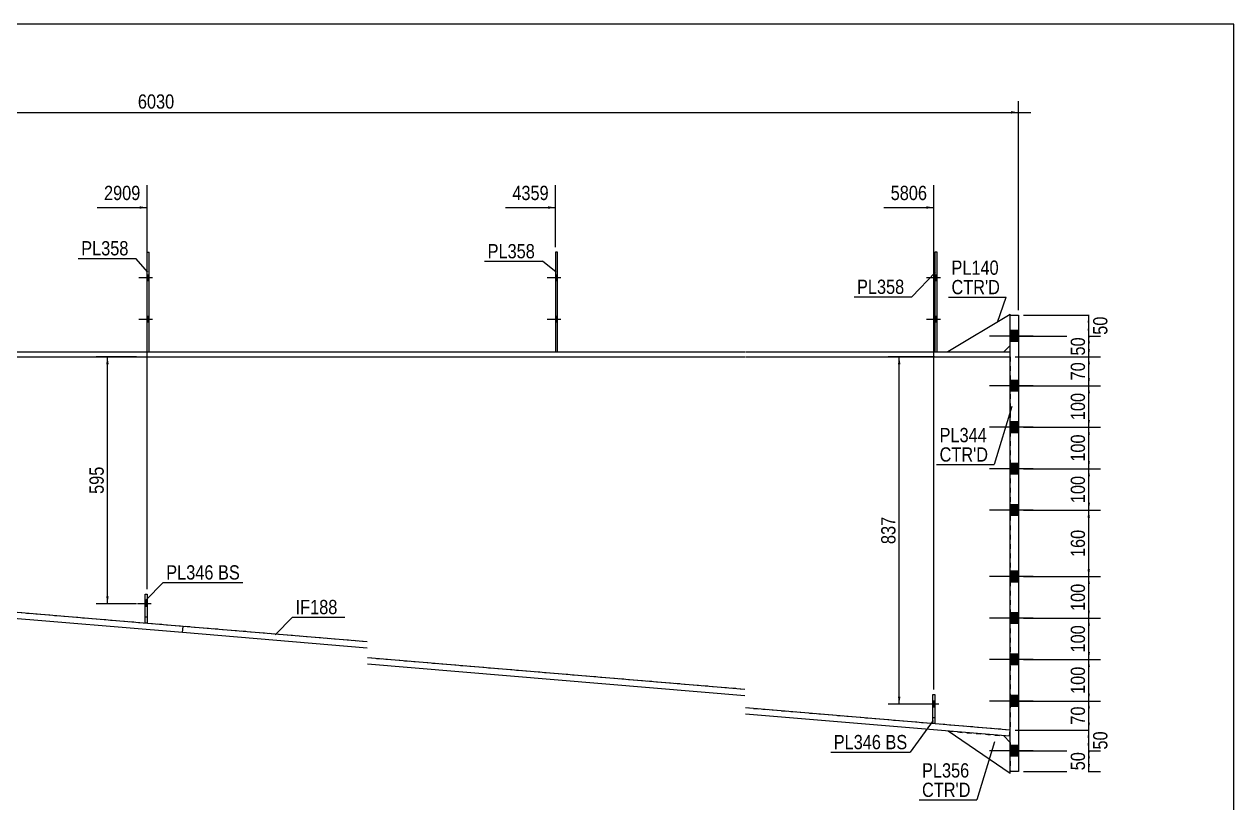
# Model space of a CAD drawing. Header units: millimetres. Extents: x -274 to 139, y -148 to 139.
# Drawn here: x -104.4 to 138.8, y -17.4 to 139 of the extents above; entities that cross this region are included whole.
import ezdxf

# ---------------------------------------------------------------- set-up
doc = ezdxf.new("R2010")
doc.units = ezdxf.units.MM
doc.linetypes.add('DXK_LINE_DOT1', pattern=[1.8814, 0.9407, -0.9407])
doc.linetypes.add('DXK_LINE_DOT2', pattern=[3.9198, 1.9599, -1.9599])
doc.styles.add('Arial Narrow', font='ARIALN.TTF', dxfattribs={"height": 0.2})

# ---------------------------------------------------------------- blocks, each defined once
blk = doc.blocks.new('Unknown-622306118-1210')
at = {"color": 5, "linetype": 'Continuous'}
for p, q in [((138.78, 139.04), (-271.22, 139.04)), ((138.78, -147.96), (138.78, 139.04))]:
    blk.add_line(p, q, dxfattribs=at)
blk = doc.blocks.new('Part-622306118-1665 - 1360')
at = {"color": 2, "linetype": 'Continuous'}
for p, q in [((93.81, 80.56), (95.47, 80.56)), ((93.81, -11.1), (93.81, 80.56)), ((95.47, 80.56), (95.47, -11.1)), ((95.47, -11.1), (93.81, -11.1))]:
    blk.add_line(p, q, dxfattribs=at)
blk = doc.blocks.new('Part-622306118-1471 - 1360')
at = {"color": 2, "linetype": 'Continuous'}
for p, q in [((-249.33, 38.88), (-249.44, 37.63)), ((-194.12, 33.01), (-249.44, 37.63)), ((-194.12, 34.27), (-249.33, 38.88)), ((-117.85, 25.57), (-194.02, 31.93)), ((-117.85, 24.32), (-194.02, 30.67)), ((-72.47, 18.06), (-117.75, 21.84)), ((-72.57, 16.82), (-117.75, 20.59)), ((-72.57, 16.82), (-72.47, 18.06))]:
    blk.add_line(p, q, dxfattribs=at)
blk = doc.blocks.new('Part-622306118-1383 - 1360')
at = {"color": 2, "linetype": 'Continuous'}
for p, q in [((78.28, -1.47), (78.28, 4.37)), ((78.28, 4.37), (78.69, 4.37)), ((78.69, 4.37), (78.69, -1.47)), ((78.69, -1.47), (78.28, -1.47))]:
    blk.add_line(p, q, dxfattribs=at)
at = {"color": 7, "linetype": 'DXK_LINE_DOT1'}
blk.add_line((78.28, -0.22), (78.69, -0.22), dxfattribs=at)
blk = doc.blocks.new('Part-622306118-1533 - 1360')
at = {"color": 2, "linetype": 'Continuous'}
for p, q in [((2.84, 93.23), (2.43, 93.23)), ((2.43, 93.23), (2.43, 73.23)), ((2.84, 73.23), (2.84, 93.23))]:
    blk.add_line(p, q, dxfattribs=at)
at = {"color": 7, "linetype": 'DXK_LINE_DOT1'}
blk.add_line((2.43, 73.23), (2.84, 73.23), dxfattribs=at)
blk = doc.blocks.new('Part-622306118-1405 - 1360')
at = {"color": 7, "linetype": 'DXK_LINE_DOT1'}
for p, q in [((78.28, -1.47), (78.28, 4.37)), ((78.28, 4.37), (78.69, 4.37)), ((78.69, 4.37), (78.69, -1.47)), ((78.69, -1.47), (78.28, -1.47))]:
    blk.add_line(p, q, dxfattribs=at)
blk = doc.blocks.new('Part-622306118-1427 - 1360')
at = {"color": 2, "linetype": 'Continuous'}
for p, q in [((-80.08, 18.71), (-80.08, 24.54)), ((-80.08, 24.54), (-79.67, 24.54)), ((-79.67, 24.54), (-79.67, 18.71)), ((-79.67, 18.71), (-80.08, 18.71))]:
    blk.add_line(p, q, dxfattribs=at)
at = {"color": 7, "linetype": 'DXK_LINE_DOT1'}
blk.add_line((-80.08, 19.96), (-79.67, 19.96), dxfattribs=at)
blk = doc.blocks.new('Part-622306118-1449 - 1360')
at = {"color": 2, "linetype": 'Continuous'}
for p, q in [((-117.75, 73.23), (-35.47, 73.23)), ((-35.37, 73.23), (40.51, 73.23)), ((40.61, 73.23), (93.81, 73.23)), ((-117.75, 72.23), (-35.47, 72.23)), ((-35.37, 72.23), (40.51, 72.23)), ((40.61, 72.23), (93.81, 72.23))]:
    blk.add_line(p, q, dxfattribs=at)
at = {"color": 7, "linetype": 'DXK_LINE_DOT1'}
blk.add_line((93.81, 72.23), (93.81, 73.23), dxfattribs=at)
blk = doc.blocks.new('Bolt-622306118-1732 - 1360')
at = {"linetype": 'Continuous'}
for points in [[(-79.25, 87.48), (-79.25, 88.65), (-79.67, 88.65), (-79.67, 87.48)], [(-79.25, 87.48), (-79.25, 88.65), (-79.67, 88.65), (-79.67, 87.48)], [(-79.25, 79.15), (-79.25, 80.31), (-79.67, 80.31), (-79.67, 79.15)], [(-79.25, 79.15), (-79.25, 80.31), (-79.67, 80.31), (-79.67, 79.15)]]:
    blk.add_hatch(color=3, dxfattribs=at).paths.add_polyline_path(points)
at = {"color": 3, "linetype": 'Continuous'}
for p, q in [((-78.58, 88.06), (-81.33, 88.06)), ((-78.58, 88.06), (-81.33, 88.06)), ((-79.25, 88.65), (-79.67, 88.65)), ((-79.25, 88.65), (-79.67, 88.65)), ((-79.25, 87.48), (-79.67, 87.48)), ((-79.25, 87.48), (-79.67, 87.48)), ((-79.25, 80.31), (-79.67, 80.31)), ((-79.25, 80.31), (-79.67, 80.31)), ((-78.58, 79.73), (-81.33, 79.73)), ((-78.58, 79.73), (-81.33, 79.73)), ((-79.25, 79.15), (-79.67, 79.15)), ((-79.25, 79.15), (-79.67, 79.15))]:
    blk.add_line(p, q, dxfattribs=at)
blk = doc.blocks.new('Part-622306118-1493 - 1360')
at = {"color": 2, "linetype": 'Continuous'}
for p, q in [((-72.57, 16.82), (-72.47, 18.06)), ((-35.47, 14.97), (-72.47, 18.06)), ((-35.47, 13.72), (-72.57, 16.82)), ((40.51, 5.4), (-35.37, 11.73)), ((40.51, 4.14), (-35.37, 10.48)), ((93.81, -2.77), (40.61, 1.67)), ((93.7, -4.02), (40.61, 0.42)), ((93.7, -4.02), (93.81, -2.77))]:
    blk.add_line(p, q, dxfattribs=at)
blk = doc.blocks.new('Part-622306118-1498 - 1360')
at = {"color": 7, "linetype": 'DXK_LINE_DOT1'}
for p, q in [((-117.75, 72.23), (-35.47, 72.23)), ((-35.37, 72.23), (40.51, 72.23)), ((40.61, 72.23), (93.81, 72.23)), ((93.81, 72.23), (93.81, -2.77)), ((-35.47, 14.97), (-117.75, 21.84)), ((40.51, 5.4), (-35.37, 11.73)), ((93.81, -2.77), (40.61, 1.67))]:
    blk.add_line(p, q, dxfattribs=at)
blk = doc.blocks.new('Bolt-622306118-1499 - 1360')
at = {"linetype": 'Continuous'}
for points in [[(93.81, 77.48), (93.81, 75.31), (95.47, 75.31), (95.47, 77.48)], [(93.81, 77.48), (93.81, 75.31), (95.47, 75.31), (95.47, 77.48)], [(93.81, 67.48), (93.81, 65.31), (95.47, 65.31), (95.47, 67.48)], [(93.81, 67.48), (93.81, 65.31), (95.47, 65.31), (95.47, 67.48)], [(93.81, 59.15), (93.81, 56.98), (95.47, 56.98), (95.47, 59.15)], [(93.81, 59.15), (93.81, 56.98), (95.47, 56.98), (95.47, 59.15)], [(93.81, 50.81), (93.81, 48.65), (95.47, 48.65), (95.47, 50.81)], [(93.81, 50.81), (93.81, 48.65), (95.47, 48.65), (95.47, 50.81)], [(93.81, 42.48), (93.81, 40.31), (95.47, 40.31), (95.47, 42.48)], [(93.81, 42.48), (93.81, 40.31), (95.47, 40.31), (95.47, 42.48)], [(93.81, 29.15), (93.81, 26.98), (95.47, 26.98), (95.47, 29.15)], [(93.81, 29.15), (93.81, 26.98), (95.47, 26.98), (95.47, 29.15)], [(93.81, 20.81), (93.81, 18.65), (95.47, 18.65), (95.47, 20.81)], [(93.81, 20.81), (93.81, 18.65), (95.47, 18.65), (95.47, 20.81)], [(93.81, 12.48), (93.81, 10.31), (95.47, 10.31), (95.47, 12.48)], [(93.81, 12.48), (93.81, 10.31), (95.47, 10.31), (95.47, 12.48)], [(93.81, 4.15), (93.81, 1.98), (95.47, 1.98), (95.47, 4.15)], [(93.81, 4.15), (93.81, 1.98), (95.47, 1.98), (95.47, 4.15)], [(93.81, -5.85), (93.81, -8.02), (95.47, -8.02), (95.47, -5.85)], [(93.81, -5.85), (93.81, -8.02), (95.47, -8.02), (95.47, -5.85)]]:
    blk.add_hatch(color=3, dxfattribs=at).paths.add_polyline_path(points)
at = {"color": 3, "linetype": 'Continuous'}
for p, q in [((98.47, 76.4), (89.64, 76.4)), ((98.47, 76.4), (89.64, 76.4)), ((95.47, 77.48), (93.81, 77.48)), ((95.47, 77.48), (93.81, 77.48)), ((95.47, 75.31), (93.81, 75.31)), ((95.47, 75.31), (93.81, 75.31)), ((98.47, 66.4), (89.64, 66.4)), ((98.47, 66.4), (89.64, 66.4)), ((95.47, 67.48), (93.81, 67.48)), ((95.47, 67.48), (93.81, 67.48)), ((95.47, 65.31), (93.81, 65.31)), ((95.47, 65.31), (93.81, 65.31)), ((95.47, 59.15), (93.81, 59.15)), ((95.47, 59.15), (93.81, 59.15)), ((98.47, 58.06), (89.64, 58.06)), ((98.47, 58.06), (89.64, 58.06)), ((95.47, 56.98), (93.81, 56.98)), ((95.47, 56.98), (93.81, 56.98)), ((98.47, 49.73), (89.64, 49.73)), ((98.47, 49.73), (89.64, 49.73)), ((95.47, 50.81), (93.81, 50.81)), ((95.47, 50.81), (93.81, 50.81)), ((95.47, 48.65), (93.81, 48.65)), ((95.47, 48.65), (93.81, 48.65)), ((98.47, 41.4), (89.64, 41.4)), ((98.47, 41.4), (89.64, 41.4)), ((95.47, 42.48), (93.81, 42.48)), ((95.47, 42.48), (93.81, 42.48)), ((95.47, 40.31), (93.81, 40.31)), ((95.47, 40.31), (93.81, 40.31)), ((98.47, 28.06), (89.64, 28.06)), ((98.47, 28.06), (89.64, 28.06)), ((95.47, 29.15), (93.81, 29.15)), ((95.47, 29.15), (93.81, 29.15)), ((95.47, 26.98), (93.81, 26.98)), ((95.47, 26.98), (93.81, 26.98)), ((98.47, 19.73), (89.64, 19.73)), ((98.47, 19.73), (89.64, 19.73)), ((95.47, 20.81), (93.81, 20.81)), ((95.47, 20.81), (93.81, 20.81)), ((95.47, 18.65), (93.81, 18.65)), ((95.47, 18.65), (93.81, 18.65)), ((95.47, 12.48), (93.81, 12.48)), ((95.47, 12.48), (93.81, 12.48)), ((98.47, 11.4), (89.64, 11.4)), ((98.47, 11.4), (89.64, 11.4)), ((95.47, 10.31), (93.81, 10.31)), ((95.47, 10.31), (93.81, 10.31)), ((98.47, 3.06), (89.64, 3.06)), ((98.47, 3.06), (89.64, 3.06)), ((95.47, 4.15), (93.81, 4.15)), ((95.47, 4.15), (93.81, 4.15)), ((95.47, 1.98), (93.81, 1.98)), ((95.47, 1.98), (93.81, 1.98)), ((98.47, -6.94), (89.64, -6.94)), ((98.47, -6.94), (89.64, -6.94)), ((95.47, -5.85), (93.81, -5.85)), ((95.47, -5.85), (93.81, -5.85)), ((95.47, -8.02), (93.81, -8.02)), ((95.47, -8.02), (93.81, -8.02))]:
    blk.add_line(p, q, dxfattribs=at)
blk = doc.blocks.new('Bolt-622306118-1500 - 1360')
at = {"linetype": 'Continuous'}
for points in [[(2.84, 87.48), (2.84, 88.65), (2.43, 88.65), (2.43, 87.48)], [(2.84, 87.48), (2.84, 88.65), (2.43, 88.65), (2.43, 87.48)], [(2.84, 79.15), (2.84, 80.31), (2.43, 80.31), (2.43, 79.15)], [(2.84, 79.15), (2.84, 80.31), (2.43, 80.31), (2.43, 79.15)]]:
    blk.add_hatch(color=3, dxfattribs=at).paths.add_polyline_path(points)
at = {"color": 3, "linetype": 'Continuous'}
for p, q in [((3.51, 88.06), (0.76, 88.06)), ((3.51, 88.06), (0.76, 88.06)), ((2.84, 88.65), (2.43, 88.65)), ((2.84, 88.65), (2.43, 88.65)), ((2.84, 87.48), (2.43, 87.48)), ((2.84, 87.48), (2.43, 87.48)), ((2.84, 80.31), (2.43, 80.31)), ((2.84, 80.31), (2.43, 80.31)), ((3.51, 79.73), (0.76, 79.73)), ((3.51, 79.73), (0.76, 79.73)), ((2.84, 79.15), (2.43, 79.15)), ((2.84, 79.15), (2.43, 79.15))]:
    blk.add_line(p, q, dxfattribs=at)
blk = doc.blocks.new('Bolt-622306118-1501 - 1360')
at = {"linetype": 'Continuous'}
for points in [[(79.11, 87.48), (79.11, 88.65), (78.69, 88.65), (78.69, 87.48)], [(79.11, 87.48), (79.11, 88.65), (78.69, 88.65), (78.69, 87.48)], [(79.11, 79.15), (79.11, 80.31), (78.69, 80.31), (78.69, 79.15)], [(79.11, 79.15), (79.11, 80.31), (78.69, 80.31), (78.69, 79.15)]]:
    blk.add_hatch(color=3, dxfattribs=at).paths.add_polyline_path(points)
at = {"color": 3, "linetype": 'Continuous'}
for p, q in [((79.78, 88.06), (77.03, 88.06)), ((79.78, 88.06), (77.03, 88.06)), ((79.11, 88.65), (78.69, 88.65)), ((79.11, 88.65), (78.69, 88.65)), ((79.11, 87.48), (78.69, 87.48)), ((79.11, 87.48), (78.69, 87.48)), ((79.11, 80.31), (78.69, 80.31)), ((79.11, 80.31), (78.69, 80.31)), ((79.78, 79.73), (77.03, 79.73)), ((79.78, 79.73), (77.03, 79.73)), ((79.11, 79.15), (78.69, 79.15)), ((79.11, 79.15), (78.69, 79.15))]:
    blk.add_line(p, q, dxfattribs=at)
blk = doc.blocks.new('Bolt-622306118-1733 - 1360')
at = {"linetype": 'Continuous'}
blk.add_hatch(color=3, dxfattribs=at).paths.add_polyline_path([(-79.67, 22.04), (-79.67, 23.21), (-80.08, 23.21), (-80.08, 22.04)])
at = {"color": 3, "linetype": 'Continuous'}
for p, q in [((-78.87, 22.62), (-81.62, 22.62)), ((-79.67, 23.21), (-80.08, 23.21)), ((-79.67, 22.04), (-80.08, 22.04))]:
    blk.add_line(p, q, dxfattribs=at)
blk = doc.blocks.new('Part-622306118-1528 - 1360')
at = {"color": 2, "linetype": 'Continuous'}
for p, q in [((-79.67, 73.23), (-79.67, 93.23)), ((-79.67, 93.23), (-79.25, 93.23)), ((-79.25, 73.23), (-79.25, 93.23))]:
    blk.add_line(p, q, dxfattribs=at)
at = {"color": 7, "linetype": 'DXK_LINE_DOT1'}
blk.add_line((-79.67, 73.23), (-79.25, 73.23), dxfattribs=at)
blk = doc.blocks.new('Part-622306118-1538 - 1360')
at = {"color": 2, "linetype": 'Continuous'}
for p, q in [((79.11, 93.23), (78.69, 93.23)), ((78.69, 93.23), (78.69, 73.23)), ((79.11, 73.23), (79.11, 93.23))]:
    blk.add_line(p, q, dxfattribs=at)
at = {"color": 7, "linetype": 'DXK_LINE_DOT1'}
blk.add_line((78.69, 73.23), (79.11, 73.23), dxfattribs=at)
blk = doc.blocks.new('Bolt-622306118-1735 - 1360')
at = {"linetype": 'Continuous'}
blk.add_hatch(color=3, dxfattribs=at).paths.add_polyline_path([(78.69, 1.87), (78.69, 3.03), (78.28, 3.03), (78.28, 1.87)])
at = {"color": 3, "linetype": 'Continuous'}
for p, q in [((79.48, 2.45), (76.73, 2.45)), ((78.69, 3.03), (78.28, 3.03)), ((78.69, 1.87), (78.28, 1.87))]:
    blk.add_line(p, q, dxfattribs=at)
blk = doc.blocks.new('Part-622306118-1636 - 1360')
at = {"color": 2, "linetype": 'Continuous'}
for p, q in [((93.81, -11.52), (81.35, -2.99)), ((92.56, -3.92), (93.81, -5.27)), ((93.81, -11.52), (93.81, -11.1))]:
    blk.add_line(p, q, dxfattribs=at)
at = {"color": 7, "linetype": 'DXK_LINE_DOT1'}
for p, q in [((81.35, -2.99), (92.56, -3.92)), ((93.81, -5.27), (93.81, -11.1))]:
    blk.add_line(p, q, dxfattribs=at)
blk = doc.blocks.new('Part-622306118-1687 - 1360')
at = {"color": 7, "linetype": 'DXK_LINE_DOT1'}
for p, q in [((-80.08, 18.71), (-80.08, 24.54)), ((-80.08, 24.54), (-79.67, 24.54)), ((-79.67, 24.54), (-79.67, 18.71)), ((-79.67, 18.71), (-80.08, 18.71))]:
    blk.add_line(p, q, dxfattribs=at)
blk = doc.blocks.new('Part-622306118-1716 - 1360')
at = {"color": 2, "linetype": 'Continuous'}
for p, q in [((93.81, 80.73), (81.31, 73.23)), ((93.81, 80.73), (93.81, 80.56)), ((92.56, 73.23), (93.81, 74.48))]:
    blk.add_line(p, q, dxfattribs=at)
at = {"color": 7, "linetype": 'DXK_LINE_DOT1'}
for p, q in [((93.81, 74.48), (93.81, 80.56)), ((81.31, 73.23), (92.56, 73.23))]:
    blk.add_line(p, q, dxfattribs=at)
blk = doc.blocks.new('Bolt-622306118-1736 - 1360')
at = {"color": 3, "linetype": 'DXK_LINE_DOT2'}
for p, q in [((79.48, 2.45), (76.73, 2.45)), ((78.69, 3.03), (78.28, 3.03)), ((78.69, 1.87), (78.28, 1.87))]:
    blk.add_line(p, q, dxfattribs=at)
blk = doc.blocks.new('Bolt-622306118-1738 - 1360')
at = {"color": 3, "linetype": 'DXK_LINE_DOT2'}
for p, q in [((-78.87, 22.62), (-81.62, 22.62)), ((-79.67, 23.21), (-80.08, 23.21)), ((-79.67, 22.04), (-80.08, 22.04))]:
    blk.add_line(p, q, dxfattribs=at)
blk = doc.blocks.new('StraightDimension-622306118-5735 - 1360')
at = {"linetype": 'Continuous'}
for points in [[(109.36, 1.57), (109.61, 3.07), (109.86, 1.57)], [(109.86, -1.27), (109.61, -2.77), (109.36, -1.27)]]:
    blk.add_hatch(color=7, dxfattribs=at).paths.add_polyline_path(points)
at = {"color": 7, "linetype": 'Continuous'}
for p, q in [((94.81, 3.07), (112.01, 3.07)), ((109.61, -2.77), (109.61, 3.07)), ((94.81, -2.77), (112.01, -2.77))]:
    blk.add_line(p, q, dxfattribs=at)
at = {"color": 0}
blk.add_wipeout([(109.46, 2.58), (105.26, 2.58), (105.26, -2.28), (109.46, -2.28)], dxfattribs=at)
at = {"color": 3, "style": 'Arial Narrow'}
blk.add_text('70', height=2.863, rotation=90.0002, dxfattribs=at).set_placement((108.86, -1.68))
blk = doc.blocks.new('StraightDimension-622306118-5728 - 1360')
at = {"linetype": 'Continuous'}
for points in [[(109.36, 64.9), (109.61, 66.4), (109.86, 64.9)], [(109.86, 59.56), (109.61, 58.06), (109.36, 59.56)]]:
    blk.add_hatch(color=7, dxfattribs=at).paths.add_polyline_path(points)
at = {"color": 7, "linetype": 'Continuous'}
for p, q in [((94.81, 66.4), (112.01, 66.4)), ((109.61, 58.06), (109.61, 66.4)), ((96.47, 58.06), (112.01, 58.06))]:
    blk.add_line(p, q, dxfattribs=at)
at = {"color": 0}
blk.add_wipeout([(109.46, 65.57), (105.26, 65.57), (105.26, 58.89), (109.46, 58.89)], dxfattribs=at)
at = {"color": 3, "style": 'Arial Narrow'}
blk.add_text('100', height=2.863, rotation=90.0002, dxfattribs=at).set_placement((108.86, 59.49))
blk = doc.blocks.new('StraightDimension-622306118-5732 - 1360')
at = {"linetype": 'Continuous'}
for points in [[(109.36, 26.56), (109.61, 28.06), (109.86, 26.56)], [(109.86, 21.23), (109.61, 19.73), (109.36, 21.23)]]:
    blk.add_hatch(color=7, dxfattribs=at).paths.add_polyline_path(points)
at = {"color": 7, "linetype": 'Continuous'}
for p, q in [((96.47, 28.06), (112.01, 28.06)), ((109.61, 19.73), (109.61, 28.06)), ((96.47, 19.73), (112.01, 19.73))]:
    blk.add_line(p, q, dxfattribs=at)
at = {"color": 0}
blk.add_wipeout([(109.46, 27.24), (105.26, 27.24), (105.26, 20.55), (109.46, 20.55)], dxfattribs=at)
at = {"color": 3, "style": 'Arial Narrow'}
blk.add_text('100', height=2.863, rotation=90.0002, dxfattribs=at).set_placement((108.86, 21.15))
blk = doc.blocks.new('StraightDimension-622306118-2010 - 1360')
at = {"linetype": 'Continuous'}
blk.add_hatch(color=7, dxfattribs=at).paths.add_polyline_path([(93.97, 121.58), (95.47, 121.33), (93.97, 121.08)])
at = {"color": 7, "linetype": 'Continuous'}
for p, q in [((95.47, 81.56), (95.47, 123.58)), ((-251.25, 121.33), (95.47, 121.33)), ((95.47, 121.33), (97.97, 121.33))]:
    blk.add_line(p, q, dxfattribs=at)
at = {"color": 0}
blk.add_wipeout([(-73.63, 121.48), (-73.63, 125.68), (-82.14, 125.68), (-82.14, 121.48)], dxfattribs=at)
at = {"color": 3, "style": 'Arial Narrow'}
blk.add_text('6030', height=2.863, dxfattribs=at).set_placement((-81.54, 122.08))
blk = doc.blocks.new('StraightDimension-622306118-2066 - 1360')
at = {"linetype": 'Continuous'}
for points in [[(71.26, 70.73), (71.51, 72.23), (71.76, 70.73)], [(71.76, 3.95), (71.51, 2.45), (71.26, 3.95)]]:
    blk.add_hatch(color=7, dxfattribs=at).paths.add_polyline_path(points)
at = {"color": 7, "linetype": 'Continuous'}
for p, q in [((78.63, 72.23), (69.26, 72.23)), ((71.51, 2.45), (71.51, 72.23)), ((78.59, 2.45), (69.26, 2.45))]:
    blk.add_line(p, q, dxfattribs=at)
at = {"color": 0}
blk.add_wipeout([(71.36, 40.68), (67.16, 40.68), (67.16, 34), (71.36, 34)], dxfattribs=at)
at = {"color": 3, "style": 'Arial Narrow'}
blk.add_text('837', height=2.863, rotation=90.0002, dxfattribs=at).set_placement((70.76, 34.6))
blk = doc.blocks.new('StraightDimension-622306118-4109 - 1360')
at = {"linetype": 'Continuous'}
for points in [[(-87.91, 70.73), (-87.66, 72.23), (-87.41, 70.73)], [(-87.41, 24.12), (-87.66, 22.62), (-87.91, 24.12)]]:
    blk.add_hatch(color=7, dxfattribs=at).paths.add_polyline_path(points)
at = {"color": 7, "linetype": 'Continuous'}
for p, q in [((-81.85, 72.23), (-89.91, 72.23)), ((-87.66, 22.62), (-87.66, 72.23)), ((-81.85, 22.62), (-89.91, 22.62))]:
    blk.add_line(p, q, dxfattribs=at)
at = {"color": 0}
blk.add_wipeout([(-87.81, 50.77), (-92.01, 50.77), (-92.01, 44.08), (-87.81, 44.08)], dxfattribs=at)
at = {"color": 3, "style": 'Arial Narrow'}
blk.add_text('595', height=2.863, rotation=90.0002, dxfattribs=at).set_placement((-88.41, 44.68))
blk = doc.blocks.new('StraightDimension-622306118-5725 - 1360')
at = {"linetype": 'Continuous'}
for points in [[(109.36, 79.06), (109.61, 80.56), (109.86, 79.06)], [(109.86, 77.9), (109.61, 76.4), (109.36, 77.9)]]:
    blk.add_hatch(color=7, dxfattribs=at).paths.add_polyline_path(points)
at = {"color": 7, "linetype": 'Continuous'}
for p, q in [((96.47, 80.56), (111.86, 80.56)), ((109.61, 76.4), (109.61, 80.56)), ((94.81, 76.4), (111.86, 76.4))]:
    blk.add_line(p, q, dxfattribs=at)
at = {"color": 0}
blk.add_wipeout([(113.96, 80.91), (109.76, 80.91), (109.76, 76.05), (113.96, 76.05)], dxfattribs=at)
at = {"color": 3, "style": 'Arial Narrow'}
blk.add_text('50', height=2.863, rotation=90.0002, dxfattribs=at).set_placement((113.36, 76.65))
blk = doc.blocks.new('StraightDimension-622306118-5726 - 1360')
at = {"linetype": 'Continuous'}
for points in [[(109.36, 74.9), (109.61, 76.4), (109.86, 74.9)], [(109.86, 73.73), (109.61, 72.23), (109.36, 73.73)]]:
    blk.add_hatch(color=7, dxfattribs=at).paths.add_polyline_path(points)
at = {"color": 7, "linetype": 'Continuous'}
for p, q in [((94.81, 76.4), (112.01, 76.4)), ((109.61, 72.23), (109.61, 76.4)), ((94.81, 72.23), (112.01, 72.23))]:
    blk.add_line(p, q, dxfattribs=at)
at = {"color": 0}
blk.add_wipeout([(109.46, 76.74), (105.26, 76.74), (105.26, 71.88), (109.46, 71.88)], dxfattribs=at)
at = {"color": 3, "style": 'Arial Narrow'}
blk.add_text('50', height=2.863, rotation=90.0002, dxfattribs=at).set_placement((108.86, 72.48))
blk = doc.blocks.new('StraightDimension-622306118-5727 - 1360')
at = {"linetype": 'Continuous'}
for points in [[(109.36, 70.73), (109.61, 72.23), (109.86, 70.73)], [(109.86, 67.9), (109.61, 66.4), (109.36, 67.9)]]:
    blk.add_hatch(color=7, dxfattribs=at).paths.add_polyline_path(points)
at = {"color": 7, "linetype": 'Continuous'}
for p, q in [((94.81, 72.23), (112.01, 72.23)), ((109.61, 66.4), (109.61, 72.23)), ((94.81, 66.4), (112.01, 66.4))]:
    blk.add_line(p, q, dxfattribs=at)
at = {"color": 0}
blk.add_wipeout([(109.46, 71.74), (105.26, 71.74), (105.26, 66.88), (109.46, 66.88)], dxfattribs=at)
at = {"color": 3, "style": 'Arial Narrow'}
blk.add_text('70', height=2.863, rotation=90.0002, dxfattribs=at).set_placement((108.86, 67.48))
blk = doc.blocks.new('StraightDimension-622306118-5729 - 1360')
at = {"linetype": 'Continuous'}
for points in [[(109.36, 56.56), (109.61, 58.06), (109.86, 56.56)], [(109.86, 51.23), (109.61, 49.73), (109.36, 51.23)]]:
    blk.add_hatch(color=7, dxfattribs=at).paths.add_polyline_path(points)
at = {"color": 7, "linetype": 'Continuous'}
for p, q in [((96.47, 58.06), (112.01, 58.06)), ((109.61, 49.73), (109.61, 58.06)), ((96.47, 49.73), (112.01, 49.73))]:
    blk.add_line(p, q, dxfattribs=at)
at = {"color": 0}
blk.add_wipeout([(109.46, 57.24), (105.26, 57.24), (105.26, 50.55), (109.46, 50.55)], dxfattribs=at)
at = {"color": 3, "style": 'Arial Narrow'}
blk.add_text('100', height=2.863, rotation=90.0002, dxfattribs=at).set_placement((108.86, 51.15))
blk = doc.blocks.new('StraightDimension-622306118-5730 - 1360')
at = {"linetype": 'Continuous'}
for points in [[(109.36, 48.23), (109.61, 49.73), (109.86, 48.23)], [(109.86, 42.9), (109.61, 41.4), (109.36, 42.9)]]:
    blk.add_hatch(color=7, dxfattribs=at).paths.add_polyline_path(points)
at = {"color": 7, "linetype": 'Continuous'}
for p, q in [((96.47, 49.73), (112.01, 49.73)), ((109.61, 41.4), (109.61, 49.73)), ((96.47, 41.4), (112.01, 41.4))]:
    blk.add_line(p, q, dxfattribs=at)
at = {"color": 0}
blk.add_wipeout([(109.46, 48.91), (105.26, 48.91), (105.26, 42.22), (109.46, 42.22)], dxfattribs=at)
at = {"color": 3, "style": 'Arial Narrow'}
blk.add_text('100', height=2.863, rotation=90.0002, dxfattribs=at).set_placement((108.86, 42.82))
blk = doc.blocks.new('StraightDimension-622306118-5731 - 1360')
at = {"linetype": 'Continuous'}
for points in [[(109.36, 39.9), (109.61, 41.4), (109.86, 39.9)], [(109.86, 29.56), (109.61, 28.06), (109.36, 29.56)]]:
    blk.add_hatch(color=7, dxfattribs=at).paths.add_polyline_path(points)
at = {"color": 7, "linetype": 'Continuous'}
for p, q in [((96.47, 41.4), (112.01, 41.4)), ((109.61, 28.06), (109.61, 41.4)), ((96.47, 28.06), (112.01, 28.06))]:
    blk.add_line(p, q, dxfattribs=at)
at = {"color": 0}
blk.add_wipeout([(109.46, 38.07), (105.26, 38.07), (105.26, 31.39), (109.46, 31.39)], dxfattribs=at)
at = {"color": 3, "style": 'Arial Narrow'}
blk.add_text('160', height=2.863, rotation=90.0002, dxfattribs=at).set_placement((108.86, 31.99))
blk = doc.blocks.new('StraightDimension-622306118-5733 - 1360')
at = {"linetype": 'Continuous'}
for points in [[(109.36, 18.23), (109.61, 19.73), (109.86, 18.23)], [(109.86, 12.9), (109.61, 11.4), (109.36, 12.9)]]:
    blk.add_hatch(color=7, dxfattribs=at).paths.add_polyline_path(points)
at = {"color": 7, "linetype": 'Continuous'}
for p, q in [((96.47, 19.73), (112.01, 19.73)), ((109.61, 11.4), (109.61, 19.73)), ((96.47, 11.4), (112.01, 11.4))]:
    blk.add_line(p, q, dxfattribs=at)
at = {"color": 0}
blk.add_wipeout([(109.46, 18.91), (105.26, 18.91), (105.26, 12.22), (109.46, 12.22)], dxfattribs=at)
at = {"color": 3, "style": 'Arial Narrow'}
blk.add_text('100', height=2.863, rotation=90.0002, dxfattribs=at).set_placement((108.86, 12.82))
blk = doc.blocks.new('StraightDimension-622306118-5734 - 1360')
at = {"linetype": 'Continuous'}
for points in [[(109.36, 9.9), (109.61, 11.4), (109.86, 9.9)], [(109.86, 4.57), (109.61, 3.07), (109.36, 4.57)]]:
    blk.add_hatch(color=7, dxfattribs=at).paths.add_polyline_path(points)
at = {"color": 7, "linetype": 'Continuous'}
for p, q in [((96.47, 11.4), (112.01, 11.4)), ((109.61, 3.07), (109.61, 11.4)), ((94.81, 3.07), (112.01, 3.07))]:
    blk.add_line(p, q, dxfattribs=at)
at = {"color": 0}
blk.add_wipeout([(109.46, 10.57), (105.26, 10.57), (105.26, 3.89), (109.46, 3.89)], dxfattribs=at)
at = {"color": 3, "style": 'Arial Narrow'}
blk.add_text('100', height=2.863, rotation=90.0002, dxfattribs=at).set_placement((108.86, 4.49))
blk = doc.blocks.new('StraightDimension-622306118-5736 - 1360')
at = {"linetype": 'Continuous'}
for points in [[(109.36, -4.27), (109.61, -2.77), (109.86, -4.27)], [(109.86, -5.44), (109.61, -6.94), (109.36, -5.44)]]:
    blk.add_hatch(color=7, dxfattribs=at).paths.add_polyline_path(points)
at = {"color": 7, "linetype": 'Continuous'}
for p, q in [((94.81, -2.77), (111.86, -2.77)), ((109.61, -6.94), (109.61, -2.77)), ((94.81, -6.94), (111.86, -6.94))]:
    blk.add_line(p, q, dxfattribs=at)
at = {"color": 0}
blk.add_wipeout([(113.96, -2.43), (109.76, -2.43), (109.76, -7.28), (113.96, -7.28)], dxfattribs=at)
at = {"color": 3, "style": 'Arial Narrow'}
blk.add_text('50', height=2.863, rotation=90.0002, dxfattribs=at).set_placement((113.36, -6.68))
blk = doc.blocks.new('StraightDimension-622306118-5737 - 1360')
at = {"linetype": 'Continuous'}
for points in [[(109.36, -8.44), (109.61, -6.94), (109.86, -8.44)], [(109.86, -9.6), (109.61, -11.1), (109.36, -9.6)]]:
    blk.add_hatch(color=7, dxfattribs=at).paths.add_polyline_path(points)
at = {"color": 7, "linetype": 'Continuous'}
for p, q in [((94.81, -6.94), (112.01, -6.94)), ((109.61, -11.1), (109.61, -6.94)), ((96.47, -11.1), (112.01, -11.1))]:
    blk.add_line(p, q, dxfattribs=at)
at = {"color": 0}
blk.add_wipeout([(109.46, -6.59), (105.26, -6.59), (105.26, -11.45), (109.46, -11.45)], dxfattribs=at)
at = {"color": 3, "style": 'Arial Narrow'}
blk.add_text('50', height=2.863, rotation=90.0002, dxfattribs=at).set_placement((108.86, -10.85))
blk = doc.blocks.new('StraightDimension-622306118-6625 - 1360')
at = {"linetype": 'Continuous'}
blk.add_hatch(color=7, dxfattribs=at).paths.add_polyline_path([(76.98, 102.46), (78.48, 102.21), (76.98, 101.96)])
at = {"color": 7, "linetype": 'Continuous'}
for p, q in [((78.48, 5.37), (78.48, 106.71)), ((68.42, 102.21), (78.48, 102.21))]:
    blk.add_line(p, q, dxfattribs=at)
at = {"color": 0}
blk.add_wipeout([(77.71, 103.11), (77.71, 107.31), (69.2, 107.31), (69.2, 103.11)], dxfattribs=at)
at = {"color": 3, "style": 'Arial Narrow'}
blk.add_text('5806', height=2.863, dxfattribs=at).set_placement((69.8, 103.71))
blk = doc.blocks.new('StraightDimension-622306118-6626 - 1360')
at = {"linetype": 'Continuous'}
blk.add_hatch(color=7, dxfattribs=at).paths.add_polyline_path([(0.93, 102.46), (2.43, 102.21), (0.93, 101.96)])
at = {"color": 7, "linetype": 'Continuous'}
for p, q in [((2.43, 94.23), (2.43, 106.71)), ((-7.64, 102.21), (2.43, 102.21))]:
    blk.add_line(p, q, dxfattribs=at)
at = {"color": 0}
blk.add_wipeout([(1.65, 103.11), (1.65, 107.31), (-6.86, 107.31), (-6.86, 103.11)], dxfattribs=at)
at = {"color": 3, "style": 'Arial Narrow'}
blk.add_text('4359', height=2.863, dxfattribs=at).set_placement((-6.26, 103.71))
blk = doc.blocks.new('StraightDimension-622306118-6627 - 1360')
at = {"linetype": 'Continuous'}
blk.add_hatch(color=7, dxfattribs=at).paths.add_polyline_path([(-81.17, 102.46), (-79.67, 102.21), (-81.17, 101.96)])
at = {"color": 7, "linetype": 'Continuous'}
for p, q in [((-79.67, 25.54), (-79.67, 106.71)), ((-89.73, 102.21), (-79.67, 102.21))]:
    blk.add_line(p, q, dxfattribs=at)
at = {"color": 0}
blk.add_wipeout([(-80.44, 103.11), (-80.44, 107.31), (-88.95, 107.31), (-88.95, 103.11)], dxfattribs=at)
at = {"color": 3, "style": 'Arial Narrow'}
blk.add_text('2909', height=2.863, dxfattribs=at).set_placement((-88.35, 103.71))
blk = doc.blocks.new('Mark-622306118-1489 - 1360')
at = {"color": 0}
blk.add_wipeout([(-41.43, 20.52), (-41.43, 23.52), (-49.83, 23.52), (-49.83, 20.52)], dxfattribs=at)
blk.add_wipeout([(-41.43, 20.52), (-41.43, 23.52), (-49.83, 23.52), (-49.83, 20.52)], dxfattribs=at)
at = {"color": 7, "linetype": 'Continuous'}
for p, q in [((-53.97, 16.39), (-50.43, 19.92)), ((-50.43, 19.92), (-39.93, 19.92))]:
    blk.add_line(p, q, dxfattribs=at)
at = {"color": 3, "style": 'Arial Narrow'}
blk.add_text('IF188', height=2.863, dxfattribs=at).set_placement((-49.83, 20.52))
blk = doc.blocks.new('MarkSet-622306118-2303 - 1360')
at = {"color": 0}
blk.add_wipeout([(67.85, -6.61), (67.85, -3.61), (58.35, -3.61), (58.35, -6.61)], dxfattribs=at)
blk.add_wipeout([(67.85, -6.61), (67.85, -3.61), (58.35, -3.61), (58.35, -6.61)], dxfattribs=at)
blk.add_wipeout([(73.13, -6.61), (73.13, -3.61), (68.75, -3.61), (68.75, -6.61)], dxfattribs=at)
blk.add_wipeout([(73.13, -6.61), (73.13, -3.61), (68.75, -3.61), (68.75, -6.61)], dxfattribs=at)
at = {"color": 7, "linetype": 'Continuous'}
for p in [(78.35, -0.82), (57.75, -7.21)]:
    blk.add_line(p, (73.73, -7.21), dxfattribs=at)
at = {"color": 3, "style": 'Arial Narrow'}
for s, p in [('PL346', (58.35, -6.61)), ('BS', (68.75, -6.61))]:
    blk.add_text(s, height=2.863, dxfattribs=at).set_placement(p)
blk = doc.blocks.new('Mark-622306118-1524 - 1360')
at = {"color": 7, "linetype": 'Continuous'}
blk.add_line((-79.56, 89.21), (-81.93, 92), dxfattribs=at)
at = {"color": 0}
blk.add_wipeout([(-83.43, 92.6), (-83.43, 95.6), (-92.93, 95.6), (-92.93, 92.6)], dxfattribs=at)
blk.add_wipeout([(-83.43, 92.6), (-83.43, 95.6), (-92.93, 95.6), (-92.93, 92.6)], dxfattribs=at)
at = {"color": 7, "linetype": 'Continuous'}
blk.add_line((-93.53, 92), (-81.93, 92), dxfattribs=at)
at = {"color": 3, "style": 'Arial Narrow'}
blk.add_text('PL358', height=2.863, dxfattribs=at).set_placement((-92.93, 92.6))
blk = doc.blocks.new('Mark-622306118-1529 - 1360')
at = {"color": 7, "linetype": 'Continuous'}
blk.add_line((2.53, 89.21), (-0.22, 91.41), dxfattribs=at)
at = {"color": 0}
blk.add_wipeout([(-1.72, 92.01), (-1.72, 95.01), (-11.23, 95.01), (-11.23, 92.01)], dxfattribs=at)
blk.add_wipeout([(-1.72, 92.01), (-1.72, 95.01), (-11.23, 95.01), (-11.23, 92.01)], dxfattribs=at)
at = {"color": 7, "linetype": 'Continuous'}
blk.add_line((-11.83, 91.41), (-0.22, 91.41), dxfattribs=at)
at = {"color": 3, "style": 'Arial Narrow'}
blk.add_text('PL358', height=2.863, dxfattribs=at).set_placement((-11.23, 92.01))
blk = doc.blocks.new('Mark-622306118-1534 - 1360')
at = {"color": 7, "linetype": 'Continuous'}
blk.add_line((78.8, 89.21), (74.03, 84.26), dxfattribs=at)
at = {"color": 0}
blk.add_wipeout([(72.53, 84.86), (72.53, 87.86), (63.03, 87.86), (63.03, 84.86)], dxfattribs=at)
blk.add_wipeout([(72.53, 84.86), (72.53, 87.86), (63.03, 87.86), (63.03, 84.86)], dxfattribs=at)
at = {"color": 7, "linetype": 'Continuous'}
blk.add_line((62.43, 84.26), (74.03, 84.26), dxfattribs=at)
at = {"color": 3, "style": 'Arial Narrow'}
blk.add_text('PL358', height=2.863, dxfattribs=at).set_placement((63.03, 84.86))
blk = doc.blocks.new('Mark-622306118-1632 - 1360')
at = {"color": 7, "linetype": 'Continuous'}
blk.add_line((90.64, -5.16), (87.11, -16.8), dxfattribs=at)
at = {"color": 0}
blk.add_wipeout([(85.61, -12.3), (85.61, -9.3), (76.1, -9.3), (76.1, -12.3)], dxfattribs=at)
blk.add_wipeout([(85.61, -12.3), (85.61, -9.3), (76.1, -9.3), (76.1, -12.3)], dxfattribs=at)
blk.add_wipeout([(85.86, -16.2), (85.86, -13.2), (76.1, -13.2), (76.1, -16.2)], dxfattribs=at)
blk.add_wipeout([(85.86, -16.2), (85.86, -13.2), (76.1, -13.2), (76.1, -16.2)], dxfattribs=at)
at = {"color": 7, "linetype": 'Continuous'}
blk.add_line((75.5, -16.8), (87.11, -16.8), dxfattribs=at)
at = {"color": 3, "style": 'Arial Narrow'}
blk.add_text('PL356', height=2.863, dxfattribs=at).set_placement((76.1, -12.3))
at = {"color": 1, "style": 'Arial Narrow'}
blk.add_text("CTR'D", height=2.863, dxfattribs=at).set_placement((76.1, -16.2))
blk = doc.blocks.new('Mark-622306118-1661 - 1360')
at = {"color": 7, "linetype": 'Continuous'}
blk.add_line((94.16, 62.21), (90.63, 50.57), dxfattribs=at)
at = {"color": 0}
blk.add_wipeout([(89.13, 55.07), (89.13, 58.07), (79.63, 58.07), (79.63, 55.07)], dxfattribs=at)
blk.add_wipeout([(89.13, 55.07), (89.13, 58.07), (79.63, 58.07), (79.63, 55.07)], dxfattribs=at)
blk.add_wipeout([(89.38, 51.17), (89.38, 54.17), (79.63, 54.17), (79.63, 51.17)], dxfattribs=at)
blk.add_wipeout([(89.38, 51.17), (89.38, 54.17), (79.63, 54.17), (79.63, 51.17)], dxfattribs=at)
at = {"color": 7, "linetype": 'Continuous'}
blk.add_line((79.03, 50.57), (90.63, 50.57), dxfattribs=at)
at = {"color": 3, "style": 'Arial Narrow'}
blk.add_text('PL344', height=2.863, dxfattribs=at).set_placement((79.63, 55.07))
at = {"color": 1, "style": 'Arial Narrow'}
blk.add_text("CTR'D", height=2.863, dxfattribs=at).set_placement((79.63, 51.17))
blk = doc.blocks.new('Mark-622306118-1712 - 1360')
at = {"color": 0}
blk.add_wipeout([(91.52, 88.7), (91.52, 91.7), (82.02, 91.7), (82.02, 88.7)], dxfattribs=at)
blk.add_wipeout([(91.52, 88.7), (91.52, 91.7), (82.02, 91.7), (82.02, 88.7)], dxfattribs=at)
blk.add_wipeout([(91.77, 84.8), (91.77, 87.8), (82.02, 87.8), (82.02, 84.8)], dxfattribs=at)
blk.add_wipeout([(91.77, 84.8), (91.77, 87.8), (82.02, 87.8), (82.02, 84.8)], dxfattribs=at)
at = {"color": 7, "linetype": 'Continuous'}
for p in [(81.42, 84.2), (91.28, 79.21)]:
    blk.add_line(p, (93.02, 84.2), dxfattribs=at)
at = {"color": 3, "style": 'Arial Narrow'}
blk.add_text('PL140', height=2.863, dxfattribs=at).set_placement((82.02, 88.7))
at = {"color": 1, "style": 'Arial Narrow'}
blk.add_text("CTR'D", height=2.863, dxfattribs=at).set_placement((82.02, 84.8))
blk = doc.blocks.new('MarkSet-622306118-2297 - 1360')
at = {"color": 0}
blk.add_wipeout([(-66.33, 27.48), (-66.33, 30.48), (-75.84, 30.48), (-75.84, 27.48)], dxfattribs=at)
blk.add_wipeout([(-66.33, 27.48), (-66.33, 30.48), (-75.84, 30.48), (-75.84, 27.48)], dxfattribs=at)
at = {"color": 7, "linetype": 'Continuous'}
blk.add_line((-79.97, 23.35), (-76.44, 26.88), dxfattribs=at)
at = {"color": 0}
blk.add_wipeout([(-61.05, 27.48), (-61.05, 30.48), (-65.43, 30.48), (-65.43, 27.48)], dxfattribs=at)
blk.add_wipeout([(-61.05, 27.48), (-61.05, 30.48), (-65.43, 30.48), (-65.43, 27.48)], dxfattribs=at)
at = {"color": 7, "linetype": 'Continuous'}
blk.add_line((-76.44, 26.88), (-60.45, 26.88), dxfattribs=at)
at = {"color": 3, "style": 'Arial Narrow'}
for s, p in [('PL346', (-75.84, 27.48)), ('BS', (-65.43, 27.48))]:
    blk.add_text(s, height=2.863, dxfattribs=at).set_placement(p)

msp = doc.modelspace()

# ---------------------------------------------------------------- block references
for name in ['Unknown-622306118-1210', 'Part-622306118-1528 - 1360', 'Part-622306118-1533 - 1360', 'Part-622306118-1538 - 1360', 'Bolt-622306118-1732 - 1360', 'Bolt-622306118-1500 - 1360', 'Bolt-622306118-1501 - 1360', 'Part-622306118-1716 - 1360', 'Part-622306118-1665 - 1360', 'Bolt-622306118-1499 - 1360', 'Part-622306118-1449 - 1360', 'Part-622306118-1498 - 1360', 'Part-622306118-1471 - 1360', 'Part-622306118-1427 - 1360', 'Part-622306118-1687 - 1360', 'Bolt-622306118-1733 - 1360', 'Bolt-622306118-1738 - 1360', 'Part-622306118-1493 - 1360', 'Bolt-622306118-1735 - 1360', 'Bolt-622306118-1736 - 1360', 'Part-622306118-1383 - 1360', 'Part-622306118-1405 - 1360', 'Part-622306118-1636 - 1360']:
    msp.add_blockref(name, (0, 0))

# ---------------------------------------------------------------- next in the draw order: block references
for name in ['StraightDimension-622306118-2010 - 1360', 'StraightDimension-622306118-4109 - 1360', 'StraightDimension-622306118-2066 - 1360', 'StraightDimension-622306118-5728 - 1360', 'StraightDimension-622306118-5732 - 1360', 'Mark-622306118-1489 - 1360', 'StraightDimension-622306118-5735 - 1360', 'MarkSet-622306118-2303 - 1360']:
    msp.add_blockref(name, (0, 0))

# ---------------------------------------------------------------- next in the draw order: block references
for name in ['StraightDimension-622306118-6627 - 1360', 'StraightDimension-622306118-6626 - 1360', 'StraightDimension-622306118-6625 - 1360', 'Mark-622306118-1712 - 1360', 'StraightDimension-622306118-5725 - 1360', 'StraightDimension-622306118-5729 - 1360', 'StraightDimension-622306118-5733 - 1360', 'StraightDimension-622306118-5736 - 1360', 'Mark-622306118-1632 - 1360']:
    msp.add_blockref(name, (0, 0))

# ---------------------------------------------------------------- next in the draw order: block references
for name in ['Mark-622306118-1524 - 1360', 'Mark-622306118-1529 - 1360', 'Mark-622306118-1534 - 1360', 'StraightDimension-622306118-5726 - 1360', 'Mark-622306118-1661 - 1360', 'StraightDimension-622306118-5730 - 1360', 'MarkSet-622306118-2297 - 1360', 'StraightDimension-622306118-5734 - 1360', 'StraightDimension-622306118-5737 - 1360']:
    msp.add_blockref(name, (0, 0))

# ---------------------------------------------------------------- next in the draw order: block references
for name in ['StraightDimension-622306118-5727 - 1360', 'StraightDimension-622306118-5731 - 1360']:
    msp.add_blockref(name, (0, 0))

doc.saveas('drawing.dxf')
